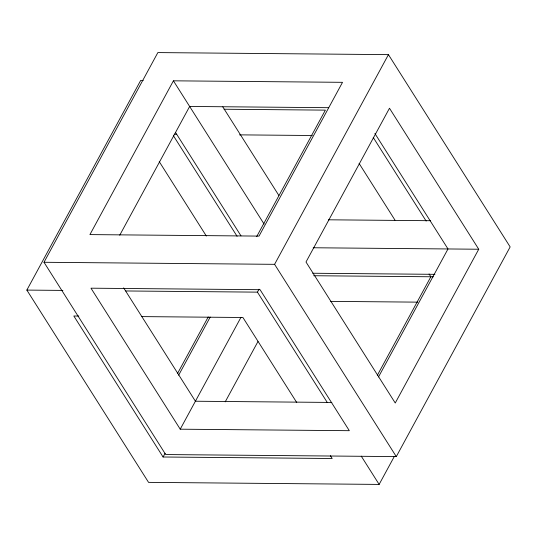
<?xml version="1.0" encoding="UTF-8"?>
<svg xmlns="http://www.w3.org/2000/svg" width="537" height="537" viewBox="0 0 537 537"><rect width="100%" height="100%" fill="white"/><g stroke="black" fill="none" stroke-linecap="round" stroke-linejoin="round"><path stroke-width="0.81" d="M394.326 456.457L379.142 484.414L148.561 482.367L26.85 290.087L140.707 80.396L143.218 80.416M44 262.278L157.858 52.586L388.439 54.633L510.15 246.913L396.293 456.604L165.711 454.557L44 262.278L274.588 264.332L396.293 456.604M173.417 80.819L89.927 234.595L259.022 236.099L342.519 82.322L173.417 80.819L264.097 224.077M119.738 235.213L189.648 106.454L328.61 107.689M177.472 373.584L208.235 316.931M178.646 375.209L210.202 317.078M256.652 236.683L325.368 110.132L224.077 109.233M330.376 455.671L332.175 458.504L163.073 457L165.074 453.322M180.224 429.191L90.975 288.188L260.069 289.691L349.325 430.694L180.224 429.191L240.952 317.354M327.241 402.414L257.438 292.141L259.035 289.195M274.588 264.332L388.439 54.633M225.218 401.851L257.975 341.519M377.316 375.363L430.849 276.77L429.05 273.937M378.484 376.987L447.999 248.96L374.886 133.465M478.742 249.235L395.245 403.012L305.996 262.009L389.486 108.232L478.742 249.235L313.225 247.758M174.169 134.277L176.68 134.304M239.468 134.861L312.292 135.505M328.402 219.801L430.533 220.714M312.709 273.246L434.923 274.333M313.648 275.729L433.339 276.79M26.85 290.087L62.903 290.41M125.792 290.967L257.438 292.141M330.718 301.371L417.773 302.143M78.845 316.045L73.824 315.998L163.073 457M141.627 316.602L242.919 317.501L296.739 402.528M331.853 402.448L195.408 401.233L123.644 287.866M373.235 137.459L426.156 221.069M359.085 163.402L394.964 220.083M222.768 106.836L278.831 195.408M175.498 132.397L240.979 235.844M173.391 135.68L237.085 236.293M361.247 456.141L379.142 484.414M159.241 161.624L206.336 236.025"/></g></svg>
